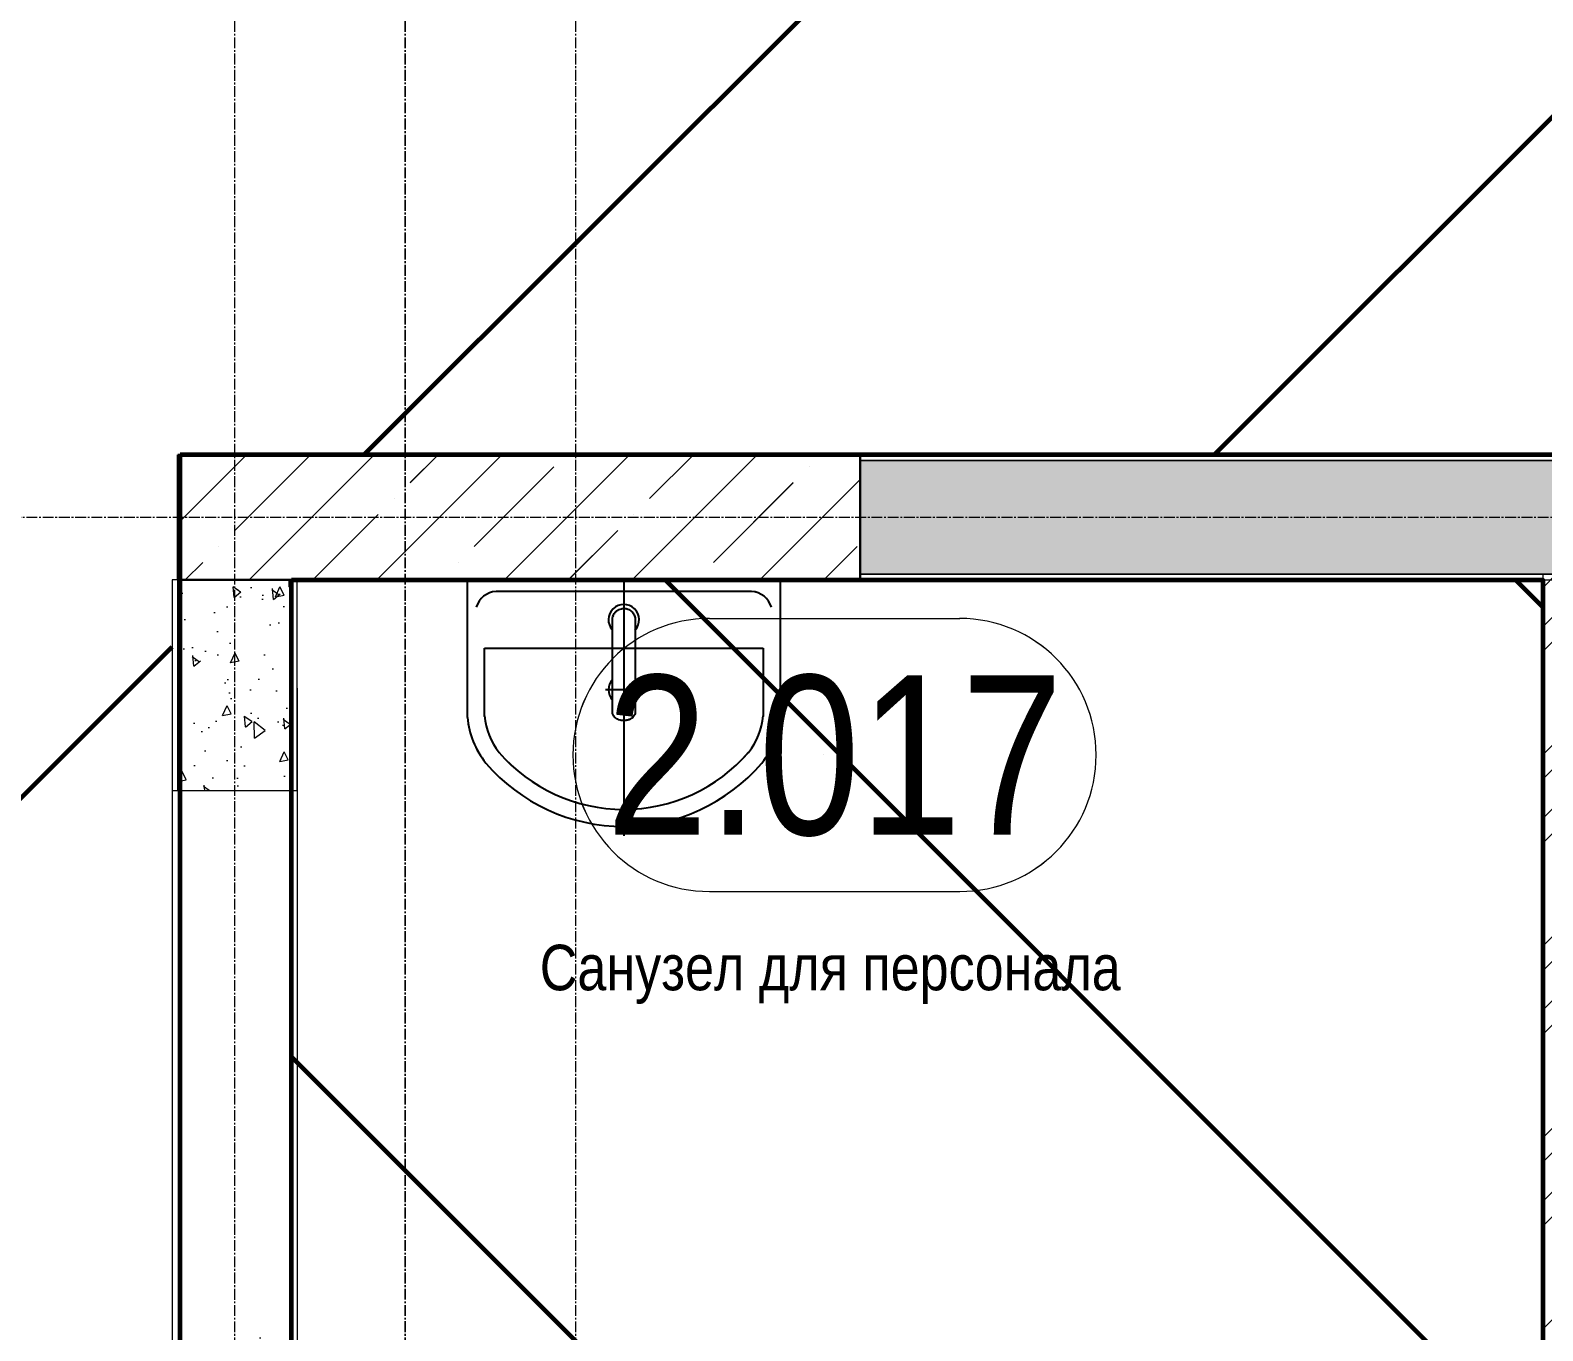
# Model space of a CAD drawing. Header units: millimetres. Extents: x 470010 to 1231400, y -134005 to 421770.
# Drawn here: x 684814 to 687474, y -33841 to -31555 of the extents above; entities that cross this region are included whole.
import ezdxf
from ezdxf.enums import TextEntityAlignment as Align

# ---------------------------------------------------------------- set-up
doc = ezdxf.new("R2010")
doc.units = ezdxf.units.MM
doc.linetypes.add('CENTER2', pattern=[28.575, 19.05, -3.175, 3.175, -3.175])
doc.linetypes.add('HIDDEN2', pattern=[4.7625, 3.175, -1.5875])
doc.layers.get('Defpoints').update_dxf_attribs({"color": 140})
for name, color, linetype, lineweight in [('0) шп потолок', 3, 'Continuous', 60), ('АР_Area', 5, 'Continuous', 5), ('АР_Колонны', 70, 'Continuous', 30), ('АР_Стены ЖБ', 7, 'Continuous', 35), ('АР_Стены кирпич', 32, 'Continuous', 20), ('АР_Стены ПЕНОблок', 52, 'Continuous', 20), ('АР_Тонкая', 254, 'Continuous', 5), ('АР_Штриховка', 8, 'Continuous', 0)]:
    doc.layers.add(name, color=color, linetype=linetype, lineweight=lineweight)
doc.layers.add('РД_Оси_100', color=7, linetype='Continuous', lineweight=0, true_color=0x525252)
doc.layers.add('РД_Проем', color=230, linetype='Continuous', lineweight=0, plot=False)
doc.layers.add('РД_проем_инж перемыч_подсчет', color=50, linetype='Continuous', plot=False)
doc.styles.add('style1', font='ARIALN.TTF')

# ---------------------------------------------------------------- blocks, each defined once
blk = doc.blocks.new('СОШ_2200_АР_ОСИ_М100_28.05.24')
at = {"layer": 'РД_Оси_100', "color": 251, "linetype": 'CENTER2', "true_color": 0x636466}
blk.add_line((29555, 61200), (-5954.958, 61200), dxfattribs=at)
for points in [[(12000.12, -6155), (12300, -5755), (12300, 139538.679), (12000, 139938.679)], [(12600, -6155), (12600, 139938.679)], [(13200, -6155), (12900, -5755), (12900, 139538.679), (13220.167, 139939.357)]]:
    blk.add_lwpolyline(points, dxfattribs=at)
blk = doc.blocks.new('MOK-МаркаПом_овал_ареал')
for p, q in [((-2.75, 3), (2.75, 3)), ((-2.75, -3), (2.75, -3))]:
    blk.add_line(p, q)
for centre, radius, start, end in [((-2.75, 0), 3, 90, 270), ((2.75, 0), 3, 270, 90), ((-3.75, 0), 3.5, 0, 0.001)]:
    blk.add_arc(centre, radius, start, end)
at = {"color": 0, "style": 'style1'}
blk.add_attdef('АР-ПОМЕЩЕНИЕ:НОМЕР', text='', height=3.5, dxfattribs=at).set_placement((0, 0), align=Align.MIDDLE)
at = {"layer": 'Defpoints', "color": 2, "style": 'style1'}
blk.add_attdef('АР-ПОМЕЩЕНИЕ:НАИМЕНОВАНИЕ', text='', height=1, dxfattribs=at).set_placement((-0.094, -4.814), align=Align.MIDDLE)
blk = doc.blocks.new('A$C9108343f')
at = {"layer": 'АР_Штриховка', "linetype": 'Continuous', "lineweight": 0, "true_color": 0x000000}
h = blk.add_hatch(dxfattribs=at)
h.set_pattern_fill('AR-CONC', color=18, angle=45, style=0)
h.set_pattern_definition([(95, (-63444.08, -115658.25), (140.09465, 117.55338), [19.05, -209.55]), (40, (-63444.08, -115658.25), (-160.01845, 110.17673), [15.24, -167.64058]), (145.45144, (-63432.4, -115648.45), (-19.9238, 227.7301), [16.19001, -178.09024]), (91.1842, (-63480, -115622.33), (221.41024, 161.95341), [28.575, -314.325]), (141.63556, (-63461.55, -115608.83), (-7.08662, 342.82676), [24.28502, -267.1356]), (36.18415, (-63480, -115622.33), (-7.0866, 342.82676), [22.85997, -251.45973]), (66, (-63453.06, -115613.35), (179.51998, 34.89515), [19.05, -209.55]), (11, (-63453.06, -115613.35), (-86.53993, 173.9412), [15.24, -167.64]), (116.451445, (-63438.1, -115610.44), (92.98005, 208.83634), [16.19001, -178.08994]), (82.5, (-63444.08, -115658.25), (-57.60547, 61.973414), [0, -165.608, 0, -170.18, 0, -168.275]), (52.5, (-63444.08, -115658.25), (-23.589727, 118.087), [0, -97.028, 0, -161.798, 0, -64.135]), (12.5, (-63484.135, -115698.3), (99.927863, 91.826196), [0, -63.5, 0, -198.12, 0, -262.89]), (2.5, (-63502.1, -115716.26), (86.763904, 122.72239), [0, -82.55, 0, -131.572, 0, -186.69])])
h.paths.add_polyline_path([(27155, 67855), (27155, 68055), (20555, 68055), (20555, 67855)], flags=0)
h = blk.add_hatch(dxfattribs=at)
h.set_pattern_fill('AR-CONC', color=18, angle=-315, style=0)
h.set_pattern_definition([(95, (-63444.08, -115658.25), (140.09465, 117.55338), [19.05, -209.55]), (40, (-63444.08, -115658.25), (-160.01845, 110.17673), [15.24, -167.64058]), (145.45144, (-63432.4, -115648.45), (-19.9238, 227.7301), [16.19001, -178.09024]), (91.1842, (-63480, -115622.33), (221.41024, 161.95341), [28.575, -314.325]), (141.63556, (-63461.55, -115608.83), (-7.08662, 342.82676), [24.28502, -267.1356]), (36.18415, (-63480, -115622.33), (-7.0866, 342.82676), [22.85997, -251.45973]), (66, (-63453.06, -115613.35), (179.51998, 34.89515), [19.05, -209.55]), (11, (-63453.06, -115613.35), (-86.53993, 173.9412), [15.24, -167.64]), (116.45144, (-63438.1, -115610.44), (92.98005, 208.83634), [16.19001, -178.08994]), (82.5, (-63444.08, -115658.25), (-57.60547, 61.973414), [0, -165.608, 0, -170.18, 0, -168.275]), (52.5, (-63444.08, -115658.25), (-23.589727, 118.087), [0, -97.028, 0, -161.798, 0, -64.135]), (12.5, (-63484.135, -115698.3), (99.927863, 91.826196), [0, -63.5, 0, -198.12, 0, -262.89]), (2.5, (-63502.1, -115716.26), (86.763904, 122.72239), [0, -82.55, 0, -131.572, 0, -186.69])])
h.paths.add_polyline_path([(19555, 67845), (19355, 67845), (19355, 67475), (19555, 67475)], flags=0)
h.paths.add_polyline_path([(19555, 66525), (19355, 66525), (19355, 66305), (19555, 66305)], flags=0)
h.paths.add_polyline_path([(19555, 65205), (19355, 65205), (19355, 65205), (19555, 65205)], flags=0)
h = blk.add_hatch(dxfattribs=at)
h.set_pattern_fill('ANSI32', color=18, scale=25, angle=-360, style=0)
h.set_pattern_definition([(45, (-63444.08, -115658.25), (-168.3798, 168.3798), []), (45, (-63331.83, -115658.25), (-168.3798, 168.3798), [])])
h.paths.add_polyline_path([(21875, 67855), (21755, 67855), (21755, 66305), (21875, 66425)], flags=0)
at = {"color": 18, "true_color": 0x000000}
for p, q in [((20414.1, 67845), (19864.1, 67845)), ((19864.1, 67603.2), (19864.1, 67845)), ((19864.1, 67845), (20414.1, 67845)), ((20414.1, 67845), (19864.1, 67845)), ((19864.1, 67603.2), (19864.1, 67845)), ((19864.1, 67845), (20414.1, 67845)), ((20414.1, 67845), (20414.1, 67603.2)), ((20414.1, 67845), (20414.1, 67603.2)), ((20363.8, 67825), (19914.5, 67825)), ((20363.8, 67825), (19914.5, 67825)), ((19894.1, 67604.8), (19894.1, 67725)), ((19894.1, 67725), (20384.1, 67725)), ((19894.1, 67604.8), (19894.1, 67725)), ((19894.1, 67725), (20384.1, 67725)), ((20384.1, 67725), (20384.1, 67604.8)), ((20384.1, 67725), (20384.1, 67604.8))]:
    blk.add_line(p, q, dxfattribs=at)
for centre, radius, start, end in [((19917.5, 67785.4), 39.7, 94.3521, 163.119), ((19917.5, 67785.4), 39.7, 94.3521, 163.119), ((20360.8, 67785.4), 39.7, 16.881, 85.6479), ((20360.8, 67785.4), 39.7, 16.881, 85.6479), ((20139.1, 67775), 27, 317.7946, 222.2054), ((20139.1, 67775), 27, 317.7946, 222.2054), ((20139.1, 67652), 27, 137.7946, 222.2054), ((20139.1, 67652), 27, 137.7946, 222.2054), ((20139.1, 67652), 27, 317.7946, 42.2054), ((20139.1, 67652), 27, 317.7946, 42.2054), ((20017, 67618.3), 123.6, 185.6219, 218.2668), ((20017, 67618.3), 123.6, 185.6219, 218.2668), ((20261.3, 67618.3), 123.6, 321.7332, 354.3781), ((20261.3, 67618.3), 123.6, 321.7332, 354.3781), ((20017, 67618.3), 153.6, 185.6219, 218.2668), ((20017, 67618.3), 153.6, 185.6219, 218.2668), ((20261.3, 67618.3), 153.6, 321.7332, 354.3781), ((20261.3, 67618.3), 153.6, 321.7332, 354.3781), ((20139.1, 67731.2), 289.7, 220.7241, 319.2759), ((20139.1, 67731.2), 289.7, 220.7241, 319.2759), ((20139.1, 67731.2), 319.7, 220.5997, 319.4003), ((20139.1, 67731.2), 319.7, 220.5997, 319.4003)]:
    blk.add_arc(centre, radius, start, end, dxfattribs=at)
blk.add_open_spline([(20119.1, 67612.7), (20119.1, 67611.9), (20119.2, 67611.1), (20119.6, 67609.4), (20119.9, 67608.6), (20120.6, 67607), (20121, 67606.2), (20122.4, 67604.3), (20123.4, 67603.3), (20125.7, 67601.4), (20127, 67600.6), (20129.7, 67599.4), (20131.1, 67598.9), (20134, 67598.1), (20135.4, 67597.9), (20137.6, 67597.7), (20138.3, 67597.7), (20139.8, 67597.7), (20140.5, 67597.7), (20141.9, 67597.8), (20142.6, 67597.9), (20145.1, 67598.3), (20146.8, 67598.7), (20150.2, 67600.1), (20151.8, 67600.9), (20154.4, 67602.8), (20155.5, 67603.8), (20157.2, 67606.1), (20157.9, 67607.3), (20158.8, 67609.6), (20159, 67610.6), (20159.1, 67611.8), (20159.1, 67612), (20159.1, 67612.2), (20159.1, 67612.3), (20159.1, 67612.4), (20159.1, 67612.5), (20159.1, 67612.7), (20159.1, 67612.7), (20159.1, 67612.7), (20159.1, 67612.7), (20159.1, 67612.8), (20159.1, 67612.8), (20159.1, 67612.9), (20159.1, 67612.9), (20159.1, 67613), (20159.1, 67613.1), (20159.1, 67613.4), (20159.1, 67613.6), (20159.1, 67614.1), (20159.1, 67614.4), (20159.1, 67615.5), (20159.1, 67616.2), (20159.1, 67618.3), (20159.1, 67619.8), (20159.1, 67624.2), (20159.1, 67627.1), (20159.1, 67636.3), (20159.1, 67642.6), (20159.1, 67662.3), (20159.1, 67676.5), (20159.1, 67694.8), (20159.1, 67698), (20159.1, 67707.7), (20159.1, 67714.4), (20159.1, 67734.8), (20159.1, 67749.2), (20159.1, 67767.2), (20159.1, 67770.3), (20159.1, 67773.5), (20159.1, 67773.8), (20159.1, 67774.1), (20159.1, 67774.2), (20159.1, 67774.5), (20159.1, 67774.6), (20159.1, 67774.7), (20159.1, 67774.8), (20159.1, 67774.9), (20159.1, 67774.9), (20159.1, 67775), (20159.1, 67775), (20159.1, 67775), (20159.1, 67775), (20159.1, 67775), (20159.1, 67775), (20159.1, 67775.1), (20159.1, 67775.1), (20159.1, 67775.1), (20159.1, 67775.2), (20159.1, 67775.3), (20159.1, 67775.3), (20159.1, 67775.5), (20159.1, 67775.7), (20159.1, 67776.1), (20159.1, 67776.4), (20159, 67777.2), (20159, 67777.8), (20158.7, 67779.5), (20158.4, 67780.7), (20157.5, 67783), (20157, 67784.1), (20155.7, 67786.3), (20155, 67787.3), (20153.3, 67789.2), (20152.3, 67790.1), (20150.3, 67791.6), (20149.3, 67792.3), (20147, 67793.4), (20145.9, 67793.9), (20143.6, 67794.5), (20142.4, 67794.8), (20140.7, 67795), (20140.1, 67795), (20139.1, 67795), (20138.7, 67795), (20138, 67795), (20137.6, 67794.9), (20136.5, 67794.8), (20135.7, 67794.7), (20133.4, 67794.2), (20132, 67793.7), (20129.1, 67792.4), (20127.7, 67791.5), (20125.2, 67789.4), (20124.1, 67788.2), (20122.1, 67785.6), (20121.3, 67784.2), (20120.1, 67781.3), (20119.7, 67779.8), (20119.4, 67778.1), (20119.4, 67777.9), (20119.3, 67777.2), (20119.2, 67776.7), (20119.2, 67776.1), (20119.2, 67776), (20119.2, 67775.7), (20119.2, 67775.5), (20119.1, 67775.2), (20119.1, 67775.1), (20119.1, 67775), (20119.1, 67775), (20119.1, 67775), (20119.1, 67775), (20119.1, 67774.9), (20119.1, 67774.9), (20119.1, 67774.9), (20119.1, 67774.8), (20119.1, 67774.7), (20119.1, 67774.6), (20119.1, 67774.3), (20119.1, 67774.2), (20119.1, 67773.7), (20119.1, 67773.3), (20119.1, 67772.3), (20119.1, 67771.6), (20119.1, 67769.6), (20119.1, 67768.3), (20119.1, 67764.3), (20119.1, 67761.6), (20119.1, 67753.7), (20119.1, 67748.6), (20119.1, 67733.3), (20119.1, 67723.5), (20119.1, 67695.1), (20119.1, 67677.5), (20119.1, 67643.4), (20119.1, 67627.2), (20119.1, 67612.7)], degree=3, knots=[0, 0, 0, 0, 0.153365, 0.153365, 0.30673, 0.30673, 0.460095, 0.460095, 0.703256, 0.703256, 0.946417, 0.946417, 1.189578, 1.189578, 1.432739, 1.432739, 1.565545, 1.565545, 1.691125, 1.691125, 1.816705, 1.816705, 2.111192, 2.111192, 2.405679, 2.405679, 2.645118, 2.645118, 2.884557, 2.884557, 3.077844, 3.077844, 3.107789, 3.107789, 3.118001, 3.118001, 3.138423, 3.138423, 3.141442, 3.141442, 3.141976, 3.141976, 3.142511, 3.142511, 3.143579, 3.143579, 3.145716, 3.145716, 3.14999, 3.14999, 3.158538, 3.158538, 3.175635, 3.175635, 3.209827, 3.209827, 3.278213, 3.278213, 3.414983, 3.414983, 3.688524, 3.688524, 3.745517, 3.745517, 3.859502, 3.859502, 4.087472, 4.087472, 4.133346, 4.133346, 4.136438, 4.136438, 4.138418, 4.138418, 4.140015, 4.140015, 4.140937, 4.140937, 4.141313, 4.141313, 4.141684, 4.141684, 4.142394, 4.142394, 4.143815, 4.143815, 4.146658, 4.146658, 4.152342, 4.152342, 4.163711, 4.163711, 4.186448, 4.186448, 4.231923, 4.231923, 4.322872, 4.322872, 4.504772, 4.504772, 4.686671, 4.686671, 4.86857, 4.86857, 5.05047, 5.05047, 5.232369, 5.232369, 5.414268, 5.414268, 5.596168, 5.596168, 5.695139, 5.695139, 5.756437, 5.756437, 5.817734, 5.817734, 5.940329, 5.940329, 6.172478, 6.172478, 6.404627, 6.404627, 6.636776, 6.636776, 6.868925, 6.868925, 7.101074, 7.101074, 7.139346, 7.139346, 7.215891, 7.215891, 7.233819, 7.233819, 7.269676, 7.269676, 7.283061, 7.283061, 7.283218, 7.283218, 7.283375, 7.283375, 7.28369, 7.28369, 7.28432, 7.28432, 7.285579, 7.285579, 7.288098, 7.288098, 7.293136, 7.293136, 7.303211, 7.303211, 7.323361, 7.323361, 7.363661, 7.363661, 7.444261, 7.444261, 7.605462, 7.605462, 7.927863, 7.927863, 8.283185, 8.283185, 8.283185, 8.283185], dxfattribs=at)
blk.add_open_spline([(20119.1, 67612.7), (20119.1, 67611.9), (20119.2, 67611.1), (20119.6, 67609.4), (20119.9, 67608.6), (20120.6, 67607), (20121, 67606.2), (20122.4, 67604.3), (20123.4, 67603.3), (20125.7, 67601.4), (20127, 67600.6), (20129.7, 67599.4), (20131.1, 67598.9), (20134, 67598.1), (20135.4, 67597.9), (20137.6, 67597.7), (20138.3, 67597.7), (20139.8, 67597.7), (20140.5, 67597.7), (20141.9, 67597.8), (20142.6, 67597.9), (20145.1, 67598.3), (20146.8, 67598.7), (20150.2, 67600.1), (20151.8, 67600.9), (20154.4, 67602.8), (20155.5, 67603.8), (20157.2, 67606.1), (20157.9, 67607.3), (20158.8, 67609.6), (20159, 67610.6), (20159.1, 67611.8), (20159.1, 67612), (20159.1, 67612.2), (20159.1, 67612.3), (20159.1, 67612.4), (20159.1, 67612.5), (20159.1, 67612.7), (20159.1, 67612.7), (20159.1, 67612.7), (20159.1, 67612.7), (20159.1, 67612.8), (20159.1, 67612.8), (20159.1, 67612.9), (20159.1, 67612.9), (20159.1, 67613), (20159.1, 67613.1), (20159.1, 67613.4), (20159.1, 67613.6), (20159.1, 67614.1), (20159.1, 67614.4), (20159.1, 67615.5), (20159.1, 67616.2), (20159.1, 67618.3), (20159.1, 67619.8), (20159.1, 67624.2), (20159.1, 67627.1), (20159.1, 67636.3), (20159.1, 67642.6), (20159.1, 67662.3), (20159.1, 67676.5), (20159.1, 67694.8), (20159.1, 67698), (20159.1, 67707.7), (20159.1, 67714.4), (20159.1, 67734.8), (20159.1, 67749.2), (20159.1, 67767.2), (20159.1, 67770.3), (20159.1, 67773.5), (20159.1, 67773.8), (20159.1, 67774.1), (20159.1, 67774.2), (20159.1, 67774.5), (20159.1, 67774.6), (20159.1, 67774.7), (20159.1, 67774.8), (20159.1, 67774.9), (20159.1, 67774.9), (20159.1, 67775), (20159.1, 67775), (20159.1, 67775), (20159.1, 67775), (20159.1, 67775), (20159.1, 67775), (20159.1, 67775.1), (20159.1, 67775.1), (20159.1, 67775.1), (20159.1, 67775.2), (20159.1, 67775.3), (20159.1, 67775.3), (20159.1, 67775.5), (20159.1, 67775.7), (20159.1, 67776.1), (20159.1, 67776.4), (20159, 67777.2), (20159, 67777.8), (20158.7, 67779.5), (20158.4, 67780.7), (20157.5, 67783), (20157, 67784.1), (20155.7, 67786.3), (20155, 67787.3), (20153.3, 67789.2), (20152.3, 67790.1), (20150.3, 67791.6), (20149.3, 67792.3), (20147, 67793.4), (20145.9, 67793.9), (20143.6, 67794.5), (20142.4, 67794.8), (20140.7, 67795), (20140.1, 67795), (20139.1, 67795), (20138.7, 67795), (20138, 67795), (20137.6, 67794.9), (20136.5, 67794.8), (20135.7, 67794.7), (20133.4, 67794.2), (20132, 67793.7), (20129.1, 67792.4), (20127.7, 67791.5), (20125.2, 67789.4), (20124.1, 67788.2), (20122.1, 67785.6), (20121.3, 67784.2), (20120.1, 67781.3), (20119.7, 67779.8), (20119.4, 67778.1), (20119.4, 67777.9), (20119.3, 67777.2), (20119.2, 67776.7), (20119.2, 67776.1), (20119.2, 67776), (20119.2, 67775.7), (20119.2, 67775.5), (20119.1, 67775.2), (20119.1, 67775.1), (20119.1, 67775), (20119.1, 67775), (20119.1, 67775), (20119.1, 67775), (20119.1, 67774.9), (20119.1, 67774.9), (20119.1, 67774.9), (20119.1, 67774.8), (20119.1, 67774.7), (20119.1, 67774.6), (20119.1, 67774.3), (20119.1, 67774.2), (20119.1, 67773.7), (20119.1, 67773.3), (20119.1, 67772.3), (20119.1, 67771.6), (20119.1, 67769.6), (20119.1, 67768.3), (20119.1, 67764.3), (20119.1, 67761.6), (20119.1, 67753.7), (20119.1, 67748.6), (20119.1, 67733.3), (20119.1, 67723.5), (20119.1, 67695.1), (20119.1, 67677.5), (20119.1, 67643.4), (20119.1, 67627.2), (20119.1, 67612.7)], degree=3, knots=[0, 0, 0, 0, 0.153365, 0.153365, 0.30673, 0.30673, 0.460095, 0.460095, 0.703256, 0.703256, 0.946417, 0.946417, 1.189578, 1.189578, 1.432739, 1.432739, 1.565545, 1.565545, 1.691125, 1.691125, 1.816705, 1.816705, 2.111192, 2.111192, 2.405679, 2.405679, 2.645118, 2.645118, 2.884557, 2.884557, 3.077844, 3.077844, 3.107789, 3.107789, 3.118001, 3.118001, 3.138423, 3.138423, 3.141442, 3.141442, 3.141976, 3.141976, 3.142511, 3.142511, 3.143579, 3.143579, 3.145716, 3.145716, 3.14999, 3.14999, 3.158538, 3.158538, 3.175635, 3.175635, 3.209827, 3.209827, 3.278213, 3.278213, 3.414983, 3.414983, 3.688524, 3.688524, 3.745517, 3.745517, 3.859502, 3.859502, 4.087472, 4.087472, 4.133346, 4.133346, 4.136438, 4.136438, 4.138418, 4.138418, 4.140015, 4.140015, 4.140937, 4.140937, 4.141313, 4.141313, 4.141684, 4.141684, 4.142394, 4.142394, 4.143815, 4.143815, 4.146658, 4.146658, 4.152342, 4.152342, 4.163711, 4.163711, 4.186448, 4.186448, 4.231923, 4.231923, 4.322872, 4.322872, 4.504772, 4.504772, 4.686671, 4.686671, 4.86857, 4.86857, 5.05047, 5.05047, 5.232369, 5.232369, 5.414268, 5.414268, 5.596168, 5.596168, 5.695139, 5.695139, 5.756437, 5.756437, 5.817734, 5.817734, 5.940329, 5.940329, 6.172478, 6.172478, 6.404627, 6.404627, 6.636776, 6.636776, 6.868925, 6.868925, 7.101074, 7.101074, 7.139346, 7.139346, 7.215891, 7.215891, 7.233819, 7.233819, 7.269676, 7.269676, 7.283061, 7.283061, 7.283218, 7.283218, 7.283375, 7.283375, 7.28369, 7.28369, 7.28432, 7.28432, 7.285579, 7.285579, 7.288098, 7.288098, 7.293136, 7.293136, 7.303211, 7.303211, 7.323361, 7.323361, 7.363661, 7.363661, 7.444261, 7.444261, 7.605462, 7.605462, 7.927863, 7.927863, 8.283185, 8.283185, 8.283185, 8.283185], dxfattribs=at)
at = {"layer": '0) шп потолок'}
for points in [[(19359, 70530), (15065, 70530), (15065, 45645), (19359, 45645), (19359, 68065)], [(27155, 70530), (27155, 68065), (19359, 68065)]]:
    blk.add_lwpolyline(points, dxfattribs=at)
blk.add_lwpolyline([(19555, 67845), (21755, 67845), (21755, 66385), (19555, 66385)], close=True, dxfattribs=at)
at = {"layer": 'Defpoints', "color": 18, "true_color": 0x000000}
for p, q in [((20139.1, 67845), (20139.1, 67395)), ((20139.1, 67845), (20139.1, 67395)), ((20171.5, 67652), (20106.7, 67652)), ((20171.5, 67652), (20106.7, 67652))]:
    blk.add_line(p, q, dxfattribs=at)
at = {"layer": 'АР_Колонны', "color": 18, "linetype": 'HIDDEN2', "lineweight": 25, "true_color": 0x000000}
for p, q in [((19355, 68065), (20555, 68065)), ((19355, 67845), (19355, 68065)), ((20555, 68065), (20555, 67845)), ((20555, 67845), (19355, 67845))]:
    blk.add_line(p, q, dxfattribs=at)
at = {"layer": 'АР_Колонны', "color": 18, "linetype": 'Continuous', "lineweight": 15, "true_color": 0x000000}
for p, q in [((19355, 68065), (19355, 67845)), ((20555, 68065), (19355, 68065)), ((20555, 68065), (19355, 68065)), ((19355, 68065), (19355, 67845)), ((20555, 67845), (20555, 68065)), ((20555, 67845), (20555, 68065)), ((19355, 67845), (20555, 67845)), ((19355, 67845), (20555, 67845))]:
    blk.add_line(p, q, dxfattribs=at)
at = {"layer": 'АР_Стены ЖБ', "color": 18, "linetype": 'Continuous', "lineweight": 30, "true_color": 0x000000}
for p, q in [((20555, 68065), (19355, 68065)), ((19355, 68065), (19355, 67845)), ((20555, 67845), (20555, 68065)), ((19355, 67845), (20555, 67845))]:
    blk.add_line(p, q, dxfattribs=at)
at = {"layer": 'АР_Стены кирпич', "color": 18, "linetype": 'Continuous', "lineweight": 20, "true_color": 0x000000}
for p, q in [((21875, 67855), (21755, 67855)), ((21755, 67855), (21755, 66305))]:
    blk.add_line(p, q, dxfattribs=at)
at = {"layer": 'АР_Стены ПЕНОблок', "color": 18, "linetype": 'Continuous', "lineweight": 20, "true_color": 0x000000}
for p, q in [((27155, 68055), (20555, 68055)), ((20555, 68055), (20555, 67855)), ((19555, 67845), (19355, 67845)), ((19355, 67845), (19355, 67475)), ((19555, 67475), (19555, 67845)), ((20555, 67855), (27155, 67855)), ((19355, 67475), (19555, 67475))]:
    blk.add_line(p, q, dxfattribs=at)
at = {"layer": 'АР_Тонкая', "color": 18, "linetype": 'Continuous', "lineweight": 0, "true_color": 0x000000}
for p, q in [((27155, 68065), (20555, 68065)), ((20555, 68065), (20555, 68055)), ((20555, 68055), (27155, 68055)), ((19355, 67845), (19345, 67845)), ((19345, 67845), (19345, 67475)), ((19355, 67475), (19355, 67845)), ((19565, 67845), (19555, 67845)), ((19555, 67845), (19555, 67475)), ((19565, 67475), (19565, 67845)), ((27155, 67855), (20555, 67855)), ((20555, 67855), (20555, 67845)), ((20555, 67845), (27155, 67845)), ((19345, 67475), (19355, 67475)), ((19555, 67475), (19565, 67475))]:
    blk.add_line(p, q, dxfattribs=at)
at = {"layer": 'АР_Штриховка', "color": 18, "linetype": 'Continuous', "lineweight": 5, "true_color": 0x000000}
for p, q in [((19355, 67944.2), (19475.8, 68065)), ((19355, 68056.4), (19363.5, 68065)), ((19454.9, 67931.9), (19588, 68065)), ((19480.3, 67845), (19700.3, 68065)), ((19704.8, 67845), (19924.8, 68065)), ((19763.6, 68016.1), (19812.6, 68065)), ((19929.3, 67845), (20149.3, 68065)), ((20153.8, 67845), (20373.8, 68065)), ((20184.6, 67988), (20261.6, 68065)), ((19875.9, 67903.8), (20016.2, 68044.1)), ((20465.2, 68044.1), (20465.2, 68044.1)), ((20296.8, 67875.7), (20437.1, 68016.1)), ((20378.3, 67845), (20555, 68021.6)), ((19735.5, 67988), (19735.5, 67988)), ((19592.6, 67845), (19707.5, 67959.9)), ((20156.5, 67959.9), (20156.5, 67959.9)), ((20041.6, 67845), (20128.4, 67931.9)), ((19426.8, 67903.8), (19426.8, 67903.8)), ((20490.6, 67845), (20549.4, 67903.8)), ((19368, 67845), (19398.8, 67875.7)), ((19847.8, 67875.7), (19847.8, 67875.7)), ((19817.1, 67845), (19819.7, 67847.7)), ((20268.7, 67847.7), (20268.7, 67847.7))]:
    blk.add_line(p, q, dxfattribs=at)
at = {"layer": 'РД_Проем', "color": 18, "linetype": 'Continuous', "lineweight": 15, "true_color": 0x000000}
for p, q in [((19345, 67475), (19345, 66525)), ((19565, 67475), (19565, 66525))]:
    blk.add_line(p, q, dxfattribs=at)
at = {"layer": 'РД_проем_инж перемыч_подсчет', "color": 18, "linetype": 'Continuous', "lineweight": 15, "true_color": 0x000000}
for p, q in [((19345, 67655), (19345, 65205)), ((19565, 67655), (19565, 65205))]:
    blk.add_line(p, q, dxfattribs=at)
at = {"layer": 'АР_Area', "color": 18, "linetype": 'Continuous', "lineweight": 15, "true_color": 0x000000, "xscale": 80, "yscale": 80, "zscale": 80}
blk.add_blockref('MOK-МаркаПом_овал_ареал', (20509.7, 67537.3), dxfattribs=at).add_auto_attribs({'АР-ПОМЕЩЕНИЕ:НОМЕР': '2.017', 'АР-ПОМЕЩЕНИЕ:НАИМЕНОВАНИЕ': 'Санузел для персонала'})
at = {"layer": 'РД_Оси_100'}
blk.add_blockref('СОШ_2200_АР_ОСИ_М100_28.05.24', (7155, 6755), dxfattribs=at)
at = {"layer": 'Defpoints', "color": 18, "true_color": 0x000000, "style": 'style1'}
for p in [(143949.3, 316089.1), (143975, 281639.5), (143890.4, 273244.7), (143840, 264276.8), (143967.8, 254892.4), (12252, 104178.1), (12382.6, 96023.1)]:
    blk.add_attdef('АР-ПОМЕЩЕНИЕ:НАИМЕНОВАНИЕ', text='', height=100, dxfattribs=at).set_placement(p, align=Align.MIDDLE)
at = {"layer": 'Defpoints', "color": 18, "true_color": 0x000000, "style": 'style1', "flags": 8}
for p in [(143951.3, 279099.1), (143848.3, 269251.1), (143875.3, 260094.2), (144049.7, 250824.7), (163419.3, 238153.4), (155897.5, 237966), (183037.2, 237966), (143342.9, 237876.2)]:
    blk.add_attdef('АР-ПОМЕЩЕНИЕ:НАИМЕНОВАНИЕ', text='', height=100, dxfattribs=at).set_placement(p, align=Align.MIDDLE)

msp = doc.modelspace()

# ---------------------------------------------------------------- hatches: boundary and pattern name
at = {"layer": '0) шп потолок'}
h = msp.add_hatch(dxfattribs=at)
h.set_pattern_fill('ANSI31', color=3, scale=333)
h.paths.add_polyline_path([(685063.57, -43411.242), (685063.57, -42811.242), (685063.57, -42611.242), (685063.57, -42011.242), (685063.57, -41861.242), (685063.57, -40961.242), (685063.57, -39861.242), (685063.57, -39651.242), (685063.57, -38161.242), (685063.57, -37586.487), (684843.57, -37586.487), (684843.57, -37296.487), (685063.57, -37296.487), (685063.57, -36061.242), (685063.57, -35161.242), (685063.57, -34061.242), (685063.57, -32711.242), (685063.57, -32521.242), (685073.57, -32301.242), (692853.57, -32301.242), (692853.57, -32011.242), (692863.047, -28611.242), (692853.57, -28611.242), (692853.57, -27711.242), (692863.831, -26236.242), (689593.57, -26236.242), (689593.57, -25336.242), (687593.57, -25336.242), (687593.57, -25336.242), (686818.57, -25336.242), (686818.57, -29836.242), (685077.58, -29836.242), (682453.57, -29836.242), (682453.57, -30256.242), (680783.57, -30256.242), (680783.57, -54091.242), (681303.57, -54091.242), (681303.57, -54504.57), (681723.244, -54504.57), (681723.244, -54721.242), (683963.896, -54721.242), (683963.896, -54504.57), (684383.57, -54504.57), (684383.57, -54721.242), (684543.57, -54721.242), (684543.57, -54091.242), (684543.57, -52221.242), (685063.57, -52221.242), (685063.57, -51311.242), (685063.57, -50111.242), (685063.57, -49811.242), (685063.57, -46911.242), (685063.57, -46311.242), (685063.57, -45411.242)])
at = {"layer": '0) шп потолок', "true_color": 0xf26722}
h = msp.add_hatch(dxfattribs=at)
h.set_pattern_fill('ANSI31', color=30, scale=333, angle=90)
h.paths.add_polyline_path([(685273.57, -32521.242), (687473.57, -32521.242), (687473.57, -33981.242), (685273.57, -33981.242)])
at = {"layer": 'АР_Штриховка', "linetype": 'Continuous', "lineweight": 0, "true_color": 0x000000}
h = msp.add_hatch(dxfattribs=at)
h.set_pattern_fill('AR-CONC', color=18, angle=45, style=0)
h.set_pattern_definition([(95, (602274.53, -216024.49), (140.09465, 117.55338), [19.05, -209.55]), (40, (602274.53, -216024.5), (-160.01845, 110.17673), [15.24, -167.64058]), (145.45144, (602286.2, -216014.7), (-19.9238, 227.7301), [16.19001, -178.09024]), (91.1842, (602238.6, -215988.57), (221.41024, 161.95341), [28.575, -314.325]), (141.63556, (602257.06, -215975.07), (-7.08662, 342.82676), [24.28502, -267.1356]), (36.18415, (602238.6, -215988.57), (-7.0866, 342.82676), [22.85997, -251.45973]), (66, (602265.55, -215979.59), (179.51998, 34.89515), [19.05, -209.55]), (11, (602265.55, -215979.59), (-86.53993, 173.9412), [15.24, -167.64]), (116.451445, (602280.51, -215976.68), (92.98005, 208.83634), [16.19001, -178.08994]), (82.5, (602274.53, -216024.49), (-57.60547, 61.973414), [0, -165.608, 0, -170.18, 0, -168.275]), (52.5, (602274.53, -216024.49), (-23.589727, 118.087), [0, -97.028, 0, -161.798, 0, -64.135]), (12.5, (602234.48, -216064.544), (99.927863, 91.826196), [0, -63.5, 0, -198.12, 0, -262.89]), (2.5, (602216.52, -216082.5), (86.763904, 122.72239), [0, -82.55, 0, -131.572, 0, -186.69])])
h.paths.add_polyline_path([(692873.57, -32511.242), (692873.57, -32311.242), (686273.57, -32311.242), (686273.57, -32511.242)], flags=0)
h = msp.add_hatch(dxfattribs=at)
h.set_pattern_fill('AR-CONC', color=18, angle=-315, style=0)
h.set_pattern_definition([(95, (602274.53, -216024.49), (140.09465, 117.55338), [19.05, -209.55]), (40, (602274.53, -216024.5), (-160.01845, 110.17673), [15.24, -167.64058]), (145.45144, (602286.2, -216014.7), (-19.9238, 227.7301), [16.19001, -178.09024]), (91.1842, (602238.6, -215988.57), (221.41024, 161.95341), [28.575, -314.325]), (141.63556, (602257.06, -215975.07), (-7.08662, 342.82676), [24.28502, -267.1356]), (36.18415, (602238.6, -215988.57), (-7.0866, 342.82676), [22.85997, -251.45973]), (66, (602265.55, -215979.59), (179.51998, 34.89515), [19.05, -209.55]), (11, (602265.55, -215979.59), (-86.53993, 173.9412), [15.24, -167.64]), (116.45144, (602280.51, -215976.68), (92.98005, 208.83634), [16.19001, -178.08994]), (82.5, (602274.53, -216024.49), (-57.60547, 61.973414), [0, -165.608, 0, -170.18, 0, -168.275]), (52.5, (602274.53, -216024.49), (-23.589727, 118.087), [0, -97.028, 0, -161.798, 0, -64.135]), (12.5, (602234.48, -216064.544), (99.927863, 91.826196), [0, -63.5, 0, -198.12, 0, -262.89]), (2.5, (602216.52, -216082.5), (86.763904, 122.72239), [0, -82.55, 0, -131.572, 0, -186.69])])
h.paths.add_polyline_path([(685273.57, -32521.242), (685073.57, -32521.242), (685073.57, -32891.242), (685273.57, -32891.242)], flags=0)
h.paths.add_polyline_path([(685273.57, -33841.242), (685073.57, -33841.242), (685073.57, -34061.242), (685273.57, -34061.242)], flags=0)
h.paths.add_polyline_path([(685273.57, -35161.242), (685073.57, -35161.242), (685073.57, -35161.242), (685273.57, -35161.242)], flags=0)
h = msp.add_hatch(dxfattribs=at)
h.set_pattern_fill('ANSI32', color=18, scale=25, angle=-360, style=0)
h.set_pattern_definition([(45, (602274.53, -216024.5), (-168.3798, 168.3798), []), (45, (602386.78, -216024.5), (-168.3798, 168.3798), [])])
h.paths.add_polyline_path([(687593.57, -32511.242), (687473.57, -32511.242), (687473.57, -34061.242), (687593.57, -33941.242)], flags=0)

# ---------------------------------------------------------------- linework, layer by layer
at = {"color": 18, "true_color": 0x000000}
for p, q in [((686132.762, -32521.242), (685582.762, -32521.242)), ((685582.762, -32762.995), (685582.762, -32521.242)), ((685582.762, -32521.242), (686132.762, -32521.242)), ((686132.762, -32521.242), (685582.762, -32521.242)), ((685582.762, -32762.995), (685582.762, -32521.242)), ((685582.762, -32521.242), (686132.762, -32521.242)), ((686132.762, -32521.242), (686132.762, -32762.995)), ((686132.762, -32521.242), (686132.762, -32762.995)), ((686082.436, -32541.242), (685633.089, -32541.242)), ((686082.436, -32541.242), (685633.089, -32541.242)), ((685612.762, -32761.441), (685612.762, -32641.242)), ((685612.762, -32641.242), (686102.762, -32641.242)), ((685612.762, -32761.441), (685612.762, -32641.242)), ((685612.762, -32641.242), (686102.762, -32641.242)), ((686102.762, -32641.242), (686102.762, -32761.441)), ((686102.762, -32641.242), (686102.762, -32761.441))]:
    msp.add_line(p, q, dxfattribs=at)
for centre, radius, start, end in [((685636.101, -32580.824), 39.697, 94.352116, 163.118961), ((685636.101, -32580.824), 39.697, 94.352116, 163.118961), ((686079.424, -32580.824), 39.697, 16.881039, 85.647884), ((686079.424, -32580.824), 39.697, 16.881039, 85.647884), ((685857.762, -32591.242), 27, 317.794554, 222.205446), ((685857.762, -32591.242), 27, 317.794554, 222.205446), ((685857.762, -32714.242), 27, 137.794554, 222.205446), ((685857.762, -32714.242), 27, 137.794554, 222.205446), ((685857.762, -32714.242), 27, 317.794554, 42.205446), ((685857.762, -32714.242), 27, 317.794554, 42.205446), ((685735.657, -32747.944), 153.634, 185.621869, 218.266847), ((685735.657, -32747.944), 153.634, 185.621869, 218.266847), ((685735.657, -32747.944), 123.634, 185.621869, 218.266847), ((685735.657, -32747.944), 123.634, 185.621869, 218.266847), ((685979.867, -32747.944), 123.634, 321.733153, 354.378131), ((685979.867, -32747.944), 123.634, 321.733153, 354.378131), ((685979.867, -32747.944), 153.634, 321.733153, 354.378131), ((685979.867, -32747.944), 153.634, 321.733153, 354.378131), ((685857.762, -32635.052), 319.685, 220.599722, 319.400278), ((685857.762, -32635.052), 319.685, 220.599722, 319.400278), ((685857.762, -32635.052), 289.685, 220.724125, 319.275875), ((685857.762, -32635.052), 289.685, 220.724125, 319.275875)]:
    msp.add_arc(centre, radius, start, end, dxfattribs=at)
msp.add_open_spline([(685837.762, -32753.548), (685837.762, -32754.354), (685837.847, -32755.183), (685838.201, -32756.838), (685838.472, -32757.664), (685839.19, -32759.264), (685839.638, -32760.038), (685840.994, -32761.93), (685842.017, -32762.983), (685844.324, -32764.814), (685845.609, -32765.594), (685848.316, -32766.871), (685849.737, -32767.368), (685852.597, -32768.098), (685854.035, -32768.33), (685856.193, -32768.514), (685856.943, -32768.546), (685858.368, -32768.55), (685859.071, -32768.527), (685860.507, -32768.42), (685861.236, -32768.338), (685863.695, -32767.952), (685865.45, -32767.501), (685868.826, -32766.187), (685870.444, -32765.325), (685873.052, -32763.394), (685874.103, -32762.394), (685875.85, -32760.173), (685876.544, -32758.95), (685877.395, -32756.653), (685877.628, -32755.597), (685877.732, -32754.403), (685877.743, -32754.243), (685877.752, -32754.03), (685877.755, -32753.976), (685877.76, -32753.813), (685877.762, -32753.706), (685877.762, -32753.582), (685877.762, -32753.566), (685877.762, -32753.548), (685877.762, -32753.523), (685877.762, -32753.479), (685877.762, -32753.458), (685877.762, -32753.392), (685877.762, -32753.348), (685877.762, -32753.217), (685877.762, -32753.13), (685877.762, -32752.867), (685877.762, -32752.691), (685877.762, -32752.165), (685877.762, -32751.812), (685877.762, -32750.753), (685877.762, -32750.042), (685877.762, -32747.9), (685877.762, -32746.456), (685877.762, -32742.079), (685877.762, -32739.098), (685877.762, -32729.972), (685877.762, -32723.64), (685877.762, -32703.902), (685877.762, -32689.753), (685877.762, -32671.46), (685877.762, -32668.263), (685877.762, -32658.542), (685877.762, -32651.89), (685877.762, -32631.418), (685877.762, -32617.082), (685877.762, -32599.035), (685877.762, -32595.984), (685877.762, -32592.698), (685877.762, -32592.49), (685877.762, -32592.149), (685877.762, -32592.016), (685877.762, -32591.776), (685877.762, -32591.668), (685877.762, -32591.499), (685877.762, -32591.437), (685877.762, -32591.349), (685877.762, -32591.324), (685877.762, -32591.274), (685877.762, -32591.243), (685877.762, -32591.236), (685877.762, -32591.232), (685877.762, -32591.219), (685877.762, -32591.211), (685877.762, -32591.185), (685877.762, -32591.168), (685877.762, -32591.117), (685877.762, -32591.082), (685877.761, -32590.98), (685877.76, -32590.911), (685877.756, -32590.705), (685877.751, -32590.567), (685877.734, -32590.151), (685877.717, -32589.872), (685877.647, -32589.029), (685877.576, -32588.46), (685877.284, -32586.743), (685876.984, -32585.583), (685876.154, -32583.291), (685875.625, -32582.159), (685874.345, -32579.991), (685873.594, -32578.955), (685871.902, -32577.04), (685870.961, -32576.162), (685868.941, -32574.609), (685867.863, -32573.935), (685865.635, -32572.815), (685864.486, -32572.368), (685862.181, -32571.7), (685861.026, -32571.478), (685859.28, -32571.29), (685858.672, -32571.254), (685857.704, -32571.239), (685857.336, -32571.243), (685856.589, -32571.273), (685856.212, -32571.299), (685855.072, -32571.409), (685854.3, -32571.528), (685852.056, -32572.015), (685850.574, -32572.511), (685847.712, -32573.878), (685846.333, -32574.749), (685843.816, -32576.815), (685842.678, -32578.01), (685840.741, -32580.617), (685839.942, -32582.027), (685838.721, -32584.924), (685838.298, -32586.411), (685838.007, -32588.113), (685837.971, -32588.353), (685837.875, -32589.071), (685837.829, -32589.546), (685837.793, -32590.126), (685837.787, -32590.236), (685837.773, -32590.564), (685837.766, -32590.782), (685837.763, -32591.079), (685837.762, -32591.16), (685837.762, -32591.241), (685837.762, -32591.238), (685837.762, -32591.259), (685837.762, -32591.27), (685837.762, -32591.302), (685837.762, -32591.323), (685837.762, -32591.387), (685837.762, -32591.429), (685837.762, -32591.556), (685837.762, -32591.641), (685837.762, -32591.895), (685837.762, -32592.064), (685837.762, -32592.572), (685837.762, -32592.91), (685837.762, -32593.924), (685837.762, -32594.598), (685837.762, -32596.617), (685837.762, -32597.958), (685837.762, -32601.964), (685837.762, -32604.613), (685837.762, -32612.497), (685837.762, -32617.666), (685837.762, -32632.917), (685837.762, -32642.74), (685837.762, -32671.178), (685837.762, -32688.762), (685837.762, -32722.833), (685837.762, -32739.026), (685837.762, -32753.548)], degree=3, knots=[0, 0, 0, 0, 0.15336513, 0.15336513, 0.30673026, 0.30673026, 0.46009539, 0.46009539, 0.70325641, 0.70325641, 0.94641743, 0.94641743, 1.18957844, 1.18957844, 1.43273946, 1.43273946, 1.5655445, 1.5655445, 1.69112476, 1.69112476, 1.81670502, 1.81670502, 2.11119197, 2.11119197, 2.40567891, 2.40567891, 2.64511775, 2.64511775, 2.88455659, 2.88455659, 3.07784419, 3.07784419, 3.10778918, 3.10778918, 3.11800061, 3.11800061, 3.13842346, 3.13842346, 3.14144206, 3.14144206, 3.14197632, 3.14197632, 3.14251058, 3.14251058, 3.14357911, 3.14357911, 3.14571615, 3.14571615, 3.14999023, 3.14999023, 3.15853839, 3.15853839, 3.17563471, 3.17563471, 3.20982735, 3.20982735, 3.27821265, 3.27821265, 3.41498323, 3.41498323, 3.68852439, 3.68852439, 3.74551689, 3.74551689, 3.8595019, 3.8595019, 4.08747191, 4.08747191, 4.13334603, 4.13334603, 4.13643793, 4.13643793, 4.13841771, 4.13841771, 4.14001458, 4.14001458, 4.14093742, 4.14093742, 4.14131307, 4.14131307, 4.1416837, 4.1416837, 4.14239425, 4.14239425, 4.14381534, 4.14381534, 4.14665751, 4.14665751, 4.15234187, 4.15234187, 4.16371057, 4.16371057, 4.18644798, 4.18644798, 4.23192281, 4.23192281, 4.32287246, 4.32287246, 4.50477175, 4.50477175, 4.68667105, 4.68667105, 4.86857035, 4.86857035, 5.05046964, 5.05046964, 5.23236894, 5.23236894, 5.41426824, 5.41426824, 5.59616754, 5.59616754, 5.69513944, 5.69513944, 5.75643692, 5.75643692, 5.81773439, 5.81773439, 5.94032935, 5.94032935, 6.17247822, 6.17247822, 6.40462709, 6.40462709, 6.63677597, 6.63677597, 6.86892484, 6.86892484, 7.10107371, 7.10107371, 7.13934611, 7.13934611, 7.21589092, 7.21589092, 7.23381919, 7.23381919, 7.26967573, 7.26967573, 7.28306064, 7.28306064, 7.28321807, 7.28321807, 7.28337549, 7.28337549, 7.28369033, 7.28369033, 7.28432002, 7.28432002, 7.2855794, 7.2855794, 7.28809816, 7.28809816, 7.29313568, 7.29313568, 7.30321071, 7.30321071, 7.32336077, 7.32336077, 7.3636609, 7.3636609, 7.44426116, 7.44426116, 7.60546168, 7.60546168, 7.92786272, 7.92786272, 8.28318531, 8.28318531, 8.28318531, 8.28318531], dxfattribs=at)
msp.add_open_spline([(685837.762, -32753.548), (685837.762, -32754.354), (685837.847, -32755.183), (685838.201, -32756.838), (685838.472, -32757.664), (685839.19, -32759.264), (685839.638, -32760.038), (685840.994, -32761.93), (685842.017, -32762.983), (685844.324, -32764.814), (685845.609, -32765.594), (685848.316, -32766.871), (685849.737, -32767.368), (685852.597, -32768.098), (685854.035, -32768.33), (685856.193, -32768.514), (685856.943, -32768.546), (685858.368, -32768.55), (685859.071, -32768.527), (685860.507, -32768.42), (685861.236, -32768.338), (685863.695, -32767.952), (685865.45, -32767.501), (685868.826, -32766.187), (685870.444, -32765.325), (685873.052, -32763.394), (685874.103, -32762.394), (685875.85, -32760.173), (685876.544, -32758.95), (685877.395, -32756.653), (685877.628, -32755.597), (685877.732, -32754.403), (685877.743, -32754.243), (685877.752, -32754.03), (685877.755, -32753.976), (685877.76, -32753.813), (685877.762, -32753.706), (685877.762, -32753.582), (685877.762, -32753.566), (685877.762, -32753.548), (685877.762, -32753.523), (685877.762, -32753.479), (685877.762, -32753.458), (685877.762, -32753.392), (685877.762, -32753.348), (685877.762, -32753.217), (685877.762, -32753.13), (685877.762, -32752.867), (685877.762, -32752.691), (685877.762, -32752.165), (685877.762, -32751.812), (685877.762, -32750.753), (685877.762, -32750.042), (685877.762, -32747.9), (685877.762, -32746.456), (685877.762, -32742.079), (685877.762, -32739.098), (685877.762, -32729.972), (685877.762, -32723.64), (685877.762, -32703.902), (685877.762, -32689.753), (685877.762, -32671.46), (685877.762, -32668.263), (685877.762, -32658.542), (685877.762, -32651.89), (685877.762, -32631.418), (685877.762, -32617.082), (685877.762, -32599.035), (685877.762, -32595.984), (685877.762, -32592.698), (685877.762, -32592.49), (685877.762, -32592.149), (685877.762, -32592.016), (685877.762, -32591.776), (685877.762, -32591.668), (685877.762, -32591.499), (685877.762, -32591.437), (685877.762, -32591.349), (685877.762, -32591.324), (685877.762, -32591.274), (685877.762, -32591.243), (685877.762, -32591.236), (685877.762, -32591.232), (685877.762, -32591.219), (685877.762, -32591.211), (685877.762, -32591.185), (685877.762, -32591.168), (685877.762, -32591.117), (685877.762, -32591.082), (685877.761, -32590.98), (685877.76, -32590.911), (685877.756, -32590.705), (685877.751, -32590.567), (685877.734, -32590.151), (685877.717, -32589.872), (685877.647, -32589.029), (685877.576, -32588.46), (685877.284, -32586.743), (685876.984, -32585.583), (685876.154, -32583.291), (685875.625, -32582.159), (685874.345, -32579.991), (685873.594, -32578.955), (685871.902, -32577.04), (685870.961, -32576.162), (685868.941, -32574.609), (685867.863, -32573.935), (685865.635, -32572.815), (685864.486, -32572.368), (685862.181, -32571.7), (685861.026, -32571.478), (685859.28, -32571.29), (685858.672, -32571.254), (685857.704, -32571.239), (685857.336, -32571.243), (685856.589, -32571.273), (685856.212, -32571.299), (685855.072, -32571.409), (685854.3, -32571.528), (685852.056, -32572.015), (685850.574, -32572.511), (685847.712, -32573.878), (685846.333, -32574.749), (685843.816, -32576.815), (685842.678, -32578.01), (685840.741, -32580.617), (685839.942, -32582.027), (685838.721, -32584.924), (685838.298, -32586.411), (685838.007, -32588.113), (685837.971, -32588.353), (685837.875, -32589.071), (685837.829, -32589.546), (685837.793, -32590.126), (685837.787, -32590.236), (685837.773, -32590.564), (685837.766, -32590.782), (685837.763, -32591.079), (685837.762, -32591.16), (685837.762, -32591.241), (685837.762, -32591.238), (685837.762, -32591.259), (685837.762, -32591.27), (685837.762, -32591.302), (685837.762, -32591.323), (685837.762, -32591.387), (685837.762, -32591.429), (685837.762, -32591.556), (685837.762, -32591.641), (685837.762, -32591.895), (685837.762, -32592.064), (685837.762, -32592.572), (685837.762, -32592.91), (685837.762, -32593.924), (685837.762, -32594.598), (685837.762, -32596.617), (685837.762, -32597.958), (685837.762, -32601.964), (685837.762, -32604.613), (685837.762, -32612.497), (685837.762, -32617.666), (685837.762, -32632.917), (685837.762, -32642.74), (685837.762, -32671.178), (685837.762, -32688.762), (685837.762, -32722.833), (685837.762, -32739.026), (685837.762, -32753.548)], degree=3, knots=[0, 0, 0, 0, 0.15336513, 0.15336513, 0.30673026, 0.30673026, 0.46009539, 0.46009539, 0.70325641, 0.70325641, 0.94641743, 0.94641743, 1.18957844, 1.18957844, 1.43273946, 1.43273946, 1.5655445, 1.5655445, 1.69112476, 1.69112476, 1.81670502, 1.81670502, 2.11119197, 2.11119197, 2.40567891, 2.40567891, 2.64511775, 2.64511775, 2.88455659, 2.88455659, 3.07784419, 3.07784419, 3.10778918, 3.10778918, 3.11800061, 3.11800061, 3.13842346, 3.13842346, 3.14144206, 3.14144206, 3.14197632, 3.14197632, 3.14251058, 3.14251058, 3.14357911, 3.14357911, 3.14571615, 3.14571615, 3.14999023, 3.14999023, 3.15853839, 3.15853839, 3.17563471, 3.17563471, 3.20982735, 3.20982735, 3.27821265, 3.27821265, 3.41498323, 3.41498323, 3.68852439, 3.68852439, 3.74551689, 3.74551689, 3.8595019, 3.8595019, 4.08747191, 4.08747191, 4.13334603, 4.13334603, 4.13643793, 4.13643793, 4.13841771, 4.13841771, 4.14001458, 4.14001458, 4.14093742, 4.14093742, 4.14131307, 4.14131307, 4.1416837, 4.1416837, 4.14239425, 4.14239425, 4.14381534, 4.14381534, 4.14665751, 4.14665751, 4.15234187, 4.15234187, 4.16371057, 4.16371057, 4.18644798, 4.18644798, 4.23192281, 4.23192281, 4.32287246, 4.32287246, 4.50477175, 4.50477175, 4.68667105, 4.68667105, 4.86857035, 4.86857035, 5.05046964, 5.05046964, 5.23236894, 5.23236894, 5.41426824, 5.41426824, 5.59616754, 5.59616754, 5.69513944, 5.69513944, 5.75643692, 5.75643692, 5.81773439, 5.81773439, 5.94032935, 5.94032935, 6.17247822, 6.17247822, 6.40462709, 6.40462709, 6.63677597, 6.63677597, 6.86892484, 6.86892484, 7.10107371, 7.10107371, 7.13934611, 7.13934611, 7.21589092, 7.21589092, 7.23381919, 7.23381919, 7.26967573, 7.26967573, 7.28306064, 7.28306064, 7.28321807, 7.28321807, 7.28337549, 7.28337549, 7.28369033, 7.28369033, 7.28432002, 7.28432002, 7.2855794, 7.2855794, 7.28809816, 7.28809816, 7.29313568, 7.29313568, 7.30321071, 7.30321071, 7.32336077, 7.32336077, 7.3636609, 7.3636609, 7.44426116, 7.44426116, 7.60546168, 7.60546168, 7.92786272, 7.92786272, 8.28318531, 8.28318531, 8.28318531, 8.28318531], dxfattribs=at)
at = {"layer": '0) шп потолок'}
for points in [[(685077.58, -29836.242), (680783.57, -29836.242), (680783.57, -54721.242), (685077.58, -54721.242), (685077.58, -32301.242)], [(692873.57, -29836.242), (692873.57, -32301.242), (685077.58, -32301.242)]]:
    msp.add_lwpolyline(points, dxfattribs=at)
msp.add_lwpolyline([(685273.57, -32521.242), (687473.57, -32521.242), (687473.57, -33981.242), (685273.57, -33981.242)], close=True, dxfattribs=at)
at = {"layer": 'Defpoints', "color": 18, "true_color": 0x000000}
for p, q in [((685857.762, -32521.242), (685857.762, -32971.242)), ((685857.762, -32521.242), (685857.762, -32971.242)), ((685890.162, -32714.242), (685825.362, -32714.242)), ((685890.162, -32714.242), (685825.362, -32714.242))]:
    msp.add_line(p, q, dxfattribs=at)
at = {"layer": 'АР_Колонны', "color": 18, "linetype": 'HIDDEN2', "lineweight": 25, "true_color": 0x000000}
for p, q in [((685073.57, -32301.242), (686273.57, -32301.242)), ((685073.57, -32521.242), (685073.57, -32301.242)), ((686273.57, -32301.242), (686273.57, -32521.242)), ((686273.57, -32521.242), (685073.57, -32521.242))]:
    msp.add_line(p, q, dxfattribs=at)
at = {"layer": 'АР_Колонны', "color": 18, "linetype": 'Continuous', "lineweight": 15, "true_color": 0x000000}
for p, q in [((685073.57, -32301.242), (685073.57, -32521.242)), ((686273.57, -32301.242), (685073.57, -32301.242)), ((686273.57, -32301.242), (685073.57, -32301.242)), ((685073.57, -32301.242), (685073.57, -32521.242)), ((686273.57, -32521.242), (686273.57, -32301.242)), ((686273.57, -32521.242), (686273.57, -32301.242)), ((685073.57, -32521.242), (686273.57, -32521.242)), ((685073.57, -32521.242), (686273.57, -32521.242))]:
    msp.add_line(p, q, dxfattribs=at)
at = {"layer": 'АР_Стены ЖБ', "color": 18, "linetype": 'Continuous', "lineweight": 30, "true_color": 0x000000}
for p, q in [((686273.57, -32301.242), (685073.57, -32301.242)), ((685073.57, -32301.242), (685073.57, -32521.242)), ((686273.57, -32521.242), (686273.57, -32301.242)), ((685073.57, -32521.242), (686273.57, -32521.242))]:
    msp.add_line(p, q, dxfattribs=at)
at = {"layer": 'АР_Стены кирпич', "color": 18, "linetype": 'Continuous', "lineweight": 20, "true_color": 0x000000}
for p, q in [((687593.57, -32511.242), (687473.57, -32511.242)), ((687473.57, -32511.242), (687473.57, -34061.242))]:
    msp.add_line(p, q, dxfattribs=at)
at = {"layer": 'АР_Стены ПЕНОблок', "color": 18, "linetype": 'Continuous', "lineweight": 20, "true_color": 0x000000}
for p, q in [((692873.57, -32311.242), (686273.57, -32311.242)), ((686273.57, -32311.242), (686273.57, -32511.242)), ((685273.57, -32521.242), (685073.57, -32521.242)), ((685073.57, -32521.242), (685073.57, -32891.242)), ((685273.57, -32891.242), (685273.57, -32521.242)), ((686273.57, -32511.242), (692873.57, -32511.242)), ((685073.57, -32891.242), (685273.57, -32891.242))]:
    msp.add_line(p, q, dxfattribs=at)
at = {"layer": 'АР_Тонкая', "color": 18, "linetype": 'Continuous', "lineweight": 0, "true_color": 0x000000}
for p, q in [((692873.57, -32301.242), (686273.57, -32301.242)), ((686273.57, -32301.242), (686273.57, -32311.242)), ((686273.57, -32311.242), (692873.57, -32311.242)), ((685073.57, -32521.242), (685063.57, -32521.242)), ((685063.57, -32521.242), (685063.57, -32891.242)), ((685073.57, -32891.242), (685073.57, -32521.242)), ((685283.57, -32521.242), (685273.57, -32521.242)), ((685273.57, -32521.242), (685273.57, -32891.242)), ((685283.57, -32891.242), (685283.57, -32521.242)), ((692873.57, -32511.242), (686273.57, -32511.242)), ((686273.57, -32511.242), (686273.57, -32521.242)), ((686273.57, -32521.242), (692873.57, -32521.242)), ((685063.57, -32891.242), (685073.57, -32891.242)), ((685273.57, -32891.242), (685283.57, -32891.242))]:
    msp.add_line(p, q, dxfattribs=at)
at = {"layer": 'АР_Штриховка', "color": 18, "linetype": 'Continuous', "lineweight": 5, "true_color": 0x000000}
for p, q in [((685073.57, -32422.076), (685194.404, -32301.242)), ((685073.57, -32309.823), (685082.151, -32301.242)), ((685173.518, -32434.381), (685306.657, -32301.242)), ((685198.91, -32521.242), (685418.91, -32301.242)), ((685423.417, -32521.242), (685643.417, -32301.242)), ((685482.215, -32350.191), (685531.163, -32301.242)), ((685647.923, -32521.242), (685867.923, -32301.242)), ((685872.429, -32521.242), (686092.429, -32301.242)), ((685903.164, -32378.254), (685980.176, -32301.242)), ((685594.468, -32462.444), (685734.784, -32322.128)), ((686015.418, -32490.507), (686155.734, -32350.191)), ((686096.936, -32521.242), (686273.57, -32344.608)), ((685311.163, -32521.242), (685426.088, -32406.317)), ((685760.176, -32521.242), (685847.038, -32434.381)), ((686209.189, -32521.242), (686267.987, -32462.444)), ((685086.657, -32521.242), (685117.392, -32490.507)), ((685535.67, -32521.242), (685538.341, -32518.571))]:
    msp.add_line(p, q, dxfattribs=at)
at = {"layer": 'РД_Проем', "color": 18, "linetype": 'Continuous', "lineweight": 15, "true_color": 0x000000}
for p, q in [((685063.57, -32891.242), (685063.57, -33841.242)), ((685283.57, -32891.242), (685283.57, -33841.242))]:
    msp.add_line(p, q, dxfattribs=at)
at = {"layer": 'РД_проем_инж перемыч_подсчет', "color": 18, "linetype": 'Continuous', "lineweight": 15, "true_color": 0x000000}
for p, q in [((685063.57, -32711.242), (685063.57, -35161.242)), ((685283.57, -32711.242), (685283.57, -35161.242))]:
    msp.add_line(p, q, dxfattribs=at)

# ---------------------------------------------------------------- block references
msp.add_blockref('A$C9108343f', (665718.612, -100366.242))
at = {"layer": 'АР_Area', "color": 18, "linetype": 'Continuous', "lineweight": 15, "true_color": 0x000000, "xscale": 80, "yscale": 80, "zscale": 80}
msp.add_blockref('MOK-МаркаПом_овал_ареал', (686228.279, -32828.935), dxfattribs=at).add_auto_attribs({'АР-ПОМЕЩЕНИЕ:НОМЕР': '2.017', 'АР-ПОМЕЩЕНИЕ:НАИМЕНОВАНИЕ': 'Санузел для персонала'})
at = {"layer": 'РД_Оси_100'}
msp.add_blockref('СОШ_2200_АР_ОСИ_М100_28.05.24', (672873.57, -93611.242), dxfattribs=at)

doc.saveas('drawing.dxf')
